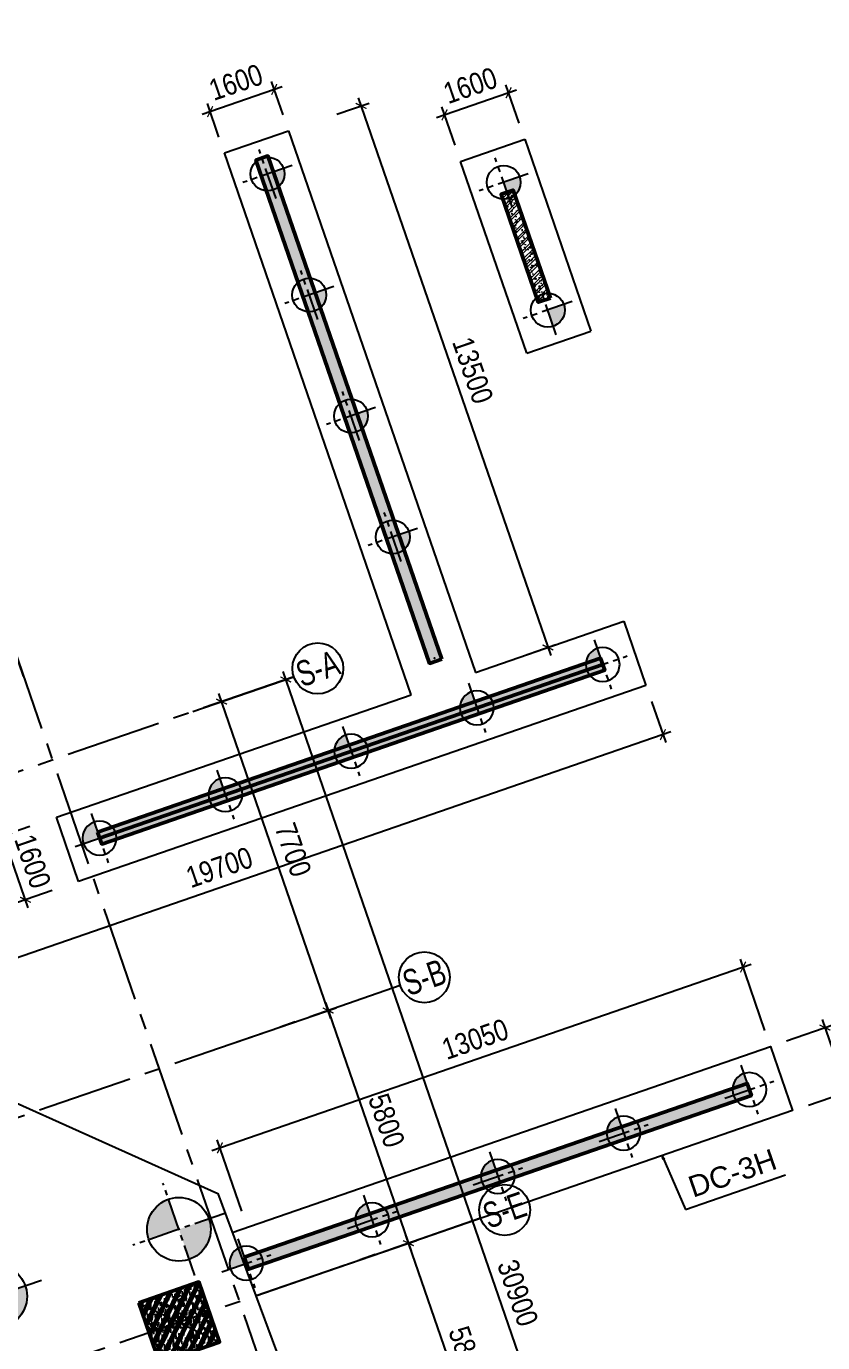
# Model space of a CAD drawing. Header units: millimetres. Extents: x -80883 to 1373228, y -532110 to 182357.
# Drawn here: x 727280 to 746061, y -295574 to -264555 of the extents above; entities that cross this region are included whole.
import ezdxf
from ezdxf.enums import TextEntityAlignment as Align
from ezdxf.xclip import XClip

# ---------------------------------------------------------------- set-up
doc = ezdxf.new("R2010")
doc.units = ezdxf.units.MM
doc.header["$LTSCALE"] = 100
doc.header["$XCLIPFRAME"] = 0
doc.header["$PDMODE"] = 32
doc.header["$PDSIZE"] = 2.5
for name, pattern in [('CENTER2', [1.125, 0.75, -0.125, 0.125, -0.125]), ('DASHED', [4.5, 3, -1.5]), ('HIDDEN', [0.375, 0.25, -0.125])]:
    doc.linetypes.add(name, pattern=pattern)
for name, color, linetype in [('ccu11-Dim', 8, 'Continuous'), ('ccu11-Khuat', 9, 'DASHED'), ('ccu11-Manh', 8, 'Continuous'), ('ccu12-Hatch', 250, 'Continuous'), ('ccu12-Pile', 4, 'Continuous'), ('ccu12-Thay', 7, 'Continuous'), ('ccu12-Truc', 13, 'CENTER2'), ('KC2-DIM', 251, 'Continuous'), ('KCS_CENTER_POINT', 7, 'Continuous'), ('KCS_PILE', 8, 'HIDDEN'), ('KT-Dim', 8, 'Continuous'), ('Xref_ST_MBDV Cot vach 30.7.2022$0$Xref_ST_MBDV Cot vach 30.7.2022|Xref_ST_MBDV Cot vach 30.7.2022|Xref_ST_MBDV Cot vach 30.7.2022|Xref_ST_MBDV Cot vach 30.7.2022|A-WALL-PATT', 251, 'Continuous'), ('Xref_ST_MBDV Cot vach 30.7.2022|Xref_ST_MBDV Cot vach 30.7.2022|Xref_ST_MBDV Cot vach 30.7.2022|Xref_ST_MBDV Cot vach 30.7.2022|A-GRID-SYM', 50, 'Continuous')]:
    doc.layers.add(name, color=color, linetype=linetype)
for name, color, linetype, lineweight in [('ccu12-Tencaukien', 9, 'Continuous', 15), ('KT-Net cot', 2, 'Continuous', 50), ('KT-Net cot vach', 6, 'Continuous', 50), ('KT-Vat lieu', 250, 'Continuous', 9)]:
    doc.layers.add(name, color=color, linetype=linetype, lineweight=lineweight)
doc.styles.add('Arial', font='arial.ttf', dxfattribs={"width": 0.7})
doc.styles.add('Arial Narrow', font='ARIALN.TTF')
doc.styles.add('HBA-Text', font='GOTHIC.TTF')
doc.dimstyles.new('ccu11-100x2', dxfattribs={"dimscale": 100, "dimtxt": 2.5, "dimasz": 1, "dimexe": 1, "dimexo": 2, "dimgap": 1, "dimtad": 1, "dimdec": 0, "dimlfac": 0.5, "dimrnd": 5, "dimdsep": 46, "dimtxsty": 'Arial', "dimblk": 'ARCHTICK', "dimcen": -1, "dimdle": 1, "dimclrd": 256, "dimclre": 256, "dimclrt": 31, "dimadec": 0, "dimazin": 2, "dimtfac": 0.1, "dimtdec": 0, "dimtmove": 0, "dimatfit": 1, "dimldrblk": 'ARCHTICK', "dimfxl": 1, "dimtvp": 0.833333, "dimtolj": 1, "dimtzin": 12, "dimarcsym": 0})
doc.dimstyles.new('ccu12-200', dxfattribs={"dimscale": 200, "dimtxt": 2.5, "dimasz": 1, "dimexe": 1, "dimexo": 2, "dimgap": 1, "dimtad": 1, "dimdec": 0, "dimrnd": 5, "dimdsep": 46, "dimtxsty": 'Arial Narrow', "dimblk": 'ARCHTICK', "dimcen": -1, "dimdle": 1, "dimclrd": 256, "dimclre": 256, "dimclrt": 3, "dimadec": 0, "dimazin": 2, "dimtfac": 0.1, "dimtdec": 0, "dimtmove": 0, "dimatfit": 1, "dimldrblk": 'ARCHTICK', "dimfxl": 1, "dimtvp": 0.833333, "dimtolj": 1, "dimtzin": 12, "dimarcsym": 0})
pattern_1 = [(50, (108165.77, -54076.06), (286.9041, -25.10085), [30, -330]), (355, (108165.77, -54076.06), (-55.5005, 300.8769), [24, -264]), (100.4514, (108189.68, -54078.15), (231.4038, 275.7758), [25.4961, -280.4568]), (46.1842, (108165.77, -53996.06), (426.8964, -66.2076), [45, -495]), (96.6356, (108201.34, -54001.57), (373.865, 389.6471), [38.244, -420.6852]), (351.1842, (108165.77, -53996.06), (373.8648, 389.6474), [36, -396]), (21, (108205.77, -54016.06), (238.7628, -161.04756), [30, -330]), (326, (108205.77, -54016.06), (97.3261, 290.06), [24, -264]), (71.4514, (108225.66, -54029.48), (336.08905, 129.0122), [25.4961, -280.4568]), (37.5, (108165.77, -54076.06), (4.86394, 133.15754), [0, -260.8, 0, -268, 0, -265]), (7.5, (108165.77, -54076.06), (105.22781, 157.76468), [0, -152.8, 0, -254.8, 0, -101]), (327.5, (108076.57, -54076.06), (213.52897, -9.02195), [0, -100, 0, -312, 0, -414]), (317.5, (108036.57, -54076.06), (233.27447, 40.042), [0, -130, 0, -207.2, 0, -294]), (45, (108165.77, -54076.06), (-106.06602, 106.06602), []), (45, (108236.48, -54076.06), (-106.06602, 106.06602), [])]

# ---------------------------------------------------------------- blocks, each defined once
blk = doc.blocks.new('Xref_ST_MBDV Cot vach 30.7.2022$0$Tuong Vay01-flat-1')
at = {"layer": 'Xref_ST_MBDV Cot vach 30.7.2022$0$Xref_ST_MBDV Cot vach 30.7.2022|Xref_ST_MBDV Cot vach 30.7.2022|Xref_ST_MBDV Cot vach 30.7.2022|Xref_ST_MBDV Cot vach 30.7.2022|A-WALL-PATT'}
h = blk.add_hatch(dxfattribs=at)
h.set_pattern_fill('ACET-2D-VATLIEU04', color=256, scale=50, pattern_type=2)
h.set_pattern_definition([(50, (-11139561.84, -1407213.45), (-225.902474, 189.5546825), [37.5, -412.5]), (355, (-11139561.84, -1407213.45), (32.127212, 367.215716), [30, -330]), (100.4514, (-11139531.95, -1407216.06), (-341.231527, -62.944187), [31.870095, -350.571056]), (46.1842, (-11139561.84, -1407113.45), (-319.180497, 306.252097), [56.25, -618.75]), (96.6356, (-11139517.37, -1407120.34), (-516.995922, -60.144022), [47.805144, -525.8565]), (351.1842, (-11139561.84, -1407113.45), (84.740774, 546.39543), [45, -495]), (21, (-11139511.84, -1407138.45), (-105.680822, 275.3079534), [37.5, -412.5]), (326, (-11139511.84, -1407138.45), (206.128805, 305.59852), [30, -330]), (71.4514, (-11139486.97, -1407155.22), (-328.963765, 110.380101), [31.870095, -350.571056]), (37.5, (-11139561.84, -1407213.45), (-78.1345294, 101.8269012), [0, -326, 0, -335, 0, -331.25]), (7.5, (-11139561.84, -1407213.45), (-23.2793464, 176.824191), [0, -191, 0, -318.5, 0, -126.25]), (327.5, (-11139673.34, -1407213.45), (71.9444175, 112.9301145), [0, -125, 0, -390, 0, -517.5000003]), (317.5, (-11139723.34, -1407213.45), (158.0205496, 172.449169), [0, -162.5, 0, -259, 0, -367.5]), (45, (-11139561.84, -1407213.45), (-150.260191, 150.260191), []), (45, (-11139561.84, -1407152.2), (-150.260191, 150.260191), [])])
h.paths.add_polyline_path([(-82665, -118500), (-81837, -121132), (-80903, -123728), (-79863, -126284), (-78720, -128795), (-77475, -131258), (-76131, -133667), (-74689, -136020), (-73153, -138312), (-71525, -140539), (-69807, -142699), (-68002, -144786), (-66114, -146798), (-64145, -148731), (-62100, -150582), (-59980, -152349), (-57790, -154027), (-55533, -155614), (-53213, -157109), (-50835, -158507), (-48401, -159807), (-45916, -161007), (-43385, -162104), (-40811, -163097), (-38198, -163985), (-35551, -164765), (-32875, -165436), (-30174, -165998), (-27451, -166448), (-24702, -166789), (-4397, -168938), (36420, -167648), (41836, -160719), (12445, -24368), (8473, -9249), (-4719, -5521), (-10557, -9947), (-34021, -27848), (-39777, -32009), (-41249, -35294), (-45787, -38574), (-49368, -38942), (-57644, -44924), (-59845, -46601), (-61969, -48362), (-64020, -50208), (-65993, -52137), (-67887, -54144), (-69696, -56226), (-71420, -58381), (-73054, -60604), (-74596, -62892), (-76043, -65242), (-77394, -67648), (-78645, -70107), (-79794, -72615), (-80841, -75168), (-81782, -77762), (-82617, -80392), (-83343, -83054), (-83961, -85743), (-84468, -88455), (-84865, -91186), (-85149, -93930), (-85321, -96684), (-85381, -99530), (-85329, -102201), (-85163, -104955), (-84886, -107701), (-84496, -110432), (-83996, -113146), (-83385, -115836)], flags=16)
h.paths.add_polyline_path([(-83625, -118781), (-82785, -121452), (-81837, -124086), (-80781, -126680), (-79621, -129228), (-78358, -131727), (-76994, -134172), (-75531, -136560), (-73973, -138886), (-72320, -141146), (-70577, -143337), (-68746, -145455), (-66829, -147497), (-64832, -149459), (-62755, -151337), (-60604, -153130), (-58382, -154833), (-56092, -156444), (-53738, -157960), (-51324, -159379), (-48854, -160699), (-46333, -161916), (-43764, -163030), (-41151, -164038), (-38500, -164938), (-35814, -165730), (-33098, -166411), (-30357, -166981), (-27595, -167438), (-24816, -167783), (-4434, -169940), (36920, -168633), (42913, -160966), (13418, -24135), (9295, -8442), (-4926, -4424), (-11163, -9151), (-34617, -27045), (-40580, -31355), (-42052, -34640), (-46156, -37607), (-49737, -37975), (-58240, -44121), (-60467, -45819), (-62623, -47605), (-64704, -49479), (-66707, -51435), (-68628, -53472), (-70465, -55586), (-72214, -57772), (-73872, -60029), (-75437, -62350), (-76905, -64734), (-78276, -67176), (-79545, -69672), (-80712, -72217), (-81774, -74808), (-82729, -77440), (-83576, -80109), (-84314, -82810), (-84940, -85539), (-85455, -88291), (-85857, -91062), (-86146, -93847), (-86321, -96642), (-86382, -99529), (-86328, -102241), (-86160, -105036), (-85879, -107821), (-85484, -110593), (-84976, -113347), (-84356, -116078)])
blk = doc.blocks.new('_ARCHTICK')
at = {"color": 0, "linetype": 'ByBlock', "const_width": 0.15}
blk.add_lwpolyline([(-0.5, -0.5), (0.5, 0.5)], dxfattribs=at)
blk = doc.blocks.new('*D1087')
at = {"layer": 'Defpoints', "color": 0, "transparency": 16777216}
for p in [(369540, -50987), (374002, -55583), (371432, -56470, 0)]:
    blk.add_point(p, dxfattribs=at)
at = {"layer": 'KT-Dim', "lineweight": -2, "transparency": 16777216}
for p, q in [((372044, -49911), (374067, -55772)), ((369918, -50857), (372298, -50035)), ((371810, -56339), (374191, -55518))]:
    blk.add_line(p, q, dxfattribs=at)
at = {"layer": 'KT-Dim', "lineweight": -2, "transparency": 16777216, "xscale": 200, "yscale": 200, "zscale": 200}
for p, rotation in [((372109, -50100), 109.0471074728855), ((374002, -55583), 289.0471074728856)]:
    blk.add_blockref('_ARCHTICK', p, dxfattribs=dict(at, rotation=rotation))
at = {"layer": 'KT-Dim', "color": 3, "transparency": 16777216, "insert": (373486, -52693), "char_height": 500, "attachment_point": 5, "rotation": 289.0471, "style": 'Arial Narrow'}
blk.add_mtext('\\A1;5800', dxfattribs=at)
blk = doc.blocks.new('*D1088')
at = {"layer": 'Defpoints', "color": 0, "transparency": 16777216}
for p in [(367648, -45505, 0), (372110, -50100), (369540, -50987)]:
    blk.add_point(p, dxfattribs=at)
at = {"layer": 'KT-Dim', "lineweight": -2, "transparency": 16777216}
for p, q in [((368026, -45374), (370406, -44552)), ((370151, -44429), (372175, -50289)), ((369918, -50857), (372299, -50035))]:
    blk.add_line(p, q, dxfattribs=at)
at = {"layer": 'KT-Dim', "lineweight": -2, "transparency": 16777216, "xscale": 200, "yscale": 200, "zscale": 200}
for p, rotation in [((370217, -44618), 109.0471074728855), ((372110, -50100), 289.0471074728856)]:
    blk.add_blockref('_ARCHTICK', p, dxfattribs=dict(at, rotation=rotation))
at = {"layer": 'KT-Dim', "color": 3, "transparency": 16777216, "insert": (371593, -47210), "char_height": 500, "attachment_point": 5, "rotation": 289.0471, "style": 'Arial Narrow'}
blk.add_mtext('\\A1;5800', dxfattribs=at)
blk = doc.blocks.new('GRID-SYM-flat-103')
at = {"layer": 'Xref_ST_MBDV Cot vach 30.7.2022|Xref_ST_MBDV Cot vach 30.7.2022|Xref_ST_MBDV Cot vach 30.7.2022|Xref_ST_MBDV Cot vach 30.7.2022|A-GRID-SYM'}
blk.add_circle((0, 0, 0), 900, dxfattribs=at)
at = {"layer": 'Xref_ST_MBDV Cot vach 30.7.2022|Xref_ST_MBDV Cot vach 30.7.2022|Xref_ST_MBDV Cot vach 30.7.2022|Xref_ST_MBDV Cot vach 30.7.2022|A-GRID-SYM', "style": 'HBA-Text'}
blk.add_attdef('GRID', text='', height=900, rotation=19.0471, dxfattribs=at).set_placement((0, 0, 0), align=Align.MIDDLE_CENTER)
blk = doc.blocks.new('*D1073')
at = {"layer": 'Defpoints', "color": 0, "transparency": 16777216}
for p in [(363163, -37115), (306934, -51743), (308410, -56019, 0)]:
    blk.add_point(p, dxfattribs=at)
at = {"layer": 'KT-Dim', "lineweight": -2, "transparency": 16777216}
for p, q in [((361876, -32774), (306745, -51809)), ((363033, -36737), (361622, -32650)), ((308280, -55641), (306869, -51554))]:
    blk.add_line(p, q, dxfattribs=at)
at = {"layer": 'KT-Dim', "lineweight": -2, "transparency": 16777216, "xscale": 200, "yscale": 200, "zscale": 200}
for p, rotation in [((361687, -32839), 19.0477163778953), ((306934, -51743), 199.0477163778953)]:
    blk.add_blockref('_ARCHTICK', p, dxfattribs=dict(at, rotation=rotation))
at = {"layer": 'KT-Dim', "color": 3, "transparency": 16777216, "insert": (334162, -41861), "char_height": 500, "attachment_point": 5, "rotation": 19.0477, "style": 'Arial Narrow'}
blk.add_mtext('\\A1;57925', dxfattribs=at)
blk = doc.blocks.new('*D1074')
at = {"layer": 'Defpoints', "color": 0, "transparency": 16777216}
for p in [(366647, -37704, 0), (379300, -66026), (376730, -66913, 0)]:
    blk.add_point(p, dxfattribs=at)
at = {"layer": 'KT-Dim', "lineweight": -2, "transparency": 16777216}
for p, q in [((367025, -37574), (369405, -36752)), ((369150, -36628), (379365, -66215)), ((377108, -66782), (379489, -65960))]:
    blk.add_line(p, q, dxfattribs=at)
at = {"layer": 'KT-Dim', "lineweight": -2, "transparency": 16777216, "xscale": 200, "yscale": 200, "zscale": 200}
for p, rotation in [((369216, -36817), 109.0471074728855), ((379300, -66026), 289.0471074728856)]:
    blk.add_blockref('_ARCHTICK', p, dxfattribs=dict(at, rotation=rotation))
at = {"layer": 'KT-Dim', "color": 3, "transparency": 16777216, "insert": (374688, -51273), "char_height": 500, "attachment_point": 5, "rotation": 289.0471, "style": 'Arial Narrow'}
blk.add_mtext('\\A1;30900', dxfattribs=at)
blk = doc.blocks.new('*D1075')
at = {"layer": 'Defpoints', "color": 0, "transparency": 16777216}
for p in [(367704, -37339), (366647, -37704), (367648, -45505)]:
    blk.add_point(p, dxfattribs=at)
at = {"layer": 'KT-Dim', "lineweight": -2, "transparency": 16777216}
for p, q in [((370282, -44807), (367639, -37150)), ((367025, -37574), (367893, -37274)), ((368026, -45374), (370406, -44552))]:
    blk.add_line(p, q, dxfattribs=at)
at = {"layer": 'KT-Dim', "lineweight": -2, "transparency": 16777216, "xscale": 200, "yscale": 200, "zscale": 200}
for p, rotation in [((367704, -37339), 109.0471074728855), ((370217, -44618), 289.0471074728856)]:
    blk.add_blockref('_ARCHTICK', p, dxfattribs=dict(at, rotation=rotation))
at = {"layer": 'KT-Dim', "color": 3, "transparency": 16777216, "insert": (369391, -40830), "char_height": 500, "attachment_point": 5, "rotation": 289.0471, "style": 'Arial Narrow'}
blk.add_mtext('\\A1;7700', dxfattribs=at)
blk = doc.blocks.new('*U151')
h = blk.add_hatch()
h.set_pattern_fill('VATLIEU04', color=250, scale=40, style=0, pattern_type=2)
h.set_pattern_definition([(50, (550, -550), (286.904, -25.1), [30, -330]), (355, (550, -550), (-55.5, 300.877), [24, -264]), (100.451, (573.9, -552.1), (231.404, 275.776), [25.496, -280.457]), (46.184, (550, -470), (426.9, -66.21), [45, -495]), (96.636, (585.57, -475.5), (373.87, 389.65), [38.24, -420.69]), (351.184, (550, -470), (373.86, 389.65), [36, -396]), (21, (590, -490), (238.763, -161.048), [30, -330]), (326, (590, -490), (97.326, 290.06), [24, -264]), (71.451, (609.9, -503.42), (336.09, 129.01), [25.496, -280.457]), (37.5, (550, -550), (4.864, 133.1575), [0, -260.8, 0, -268, 0, -265]), (7.5, (550, -550), (105.228, 157.765), [0, -152.8, 0, -254.8, 0, -101]), (327.5, (460.8, -550), (213.529, -9.022), [0, -100, 0, -312, 0, -414]), (317.5, (420.8, -550), (233.274, 40.042), [0, -130, 0, -207.2, 0, -294]), (45, (550, -550), (-120.208, 120.208), []), (45, (550, -501), (-120.208, 120.208), [])])
h.paths.add_polyline_path([(-475, 475), (1025, 475), (1025, -1025), (-475, -1025)])
at = {"color": 6, "ltscale": 0.25}
blk.add_lwpolyline([(-475, 475), (1025, 475), (1025, -1025), (-475, -1025)], close=True, dxfattribs=at)
at = {"layer": 'Defpoints', "linetype": 'ByBlock', "ltscale": 30}
for p, q in [((1025, 475), (-475, -1025)), ((-475, 475), (1025, -1025))]:
    blk.add_line(p, q, dxfattribs=at)
blk = doc.blocks.new('MBDV-B1-T1-PN')
at = {"layer": 'KT-Net cot vach', "rotation": 19.04713795399666}
blk.add_blockref('*U151', (57392, 5823), dxfattribs=at)
blk = doc.blocks.new('D1500.')
at = {"layer": 'ccu12-Hatch', "ltscale": 0.5}
h = blk.add_hatch(color=256, dxfattribs=at)
h.dxf.hatch_style = 1
h.paths.add_polyline_path([(750, 0, 0.414214), (0, 750), (0, 0)])
h.paths.add_polyline_path([(0, 0), (-750, 0, 0.414214), (0, -750)])
at = {"layer": 'ccu12-Pile', "color": 13, "linetype": 'CENTER2', "ltscale": 10}
for p, q in [((0, 1150), (0, -1150)), ((1150, 0), (-1150, 0))]:
    blk.add_line(p, q, dxfattribs=at)
at = {"layer": 'ccu12-Pile', "ltscale": 0.5}
blk.add_circle((0, 0), 750, dxfattribs=at)
blk = doc.blocks.new('D1500')
at = {"layer": 'ccu12-Pile', "rotation": 270}
blk.add_blockref('D1500.', (-4, 0), dxfattribs=at)
blk = doc.blocks.new('MBDV-COC-PN')
at = {"layer": 'KCS_PILE', "rotation": 19.04713795401927}
for p in [(57738, 7848), (53407, 6270)]:
    blk.add_blockref('D1500', p, dxfattribs=at)
blk = doc.blocks.new('D800.')
at = {"layer": 'ccu12-Pile', "ltscale": 0.5}
h = blk.add_hatch(color=250, dxfattribs=at)
h.dxf.hatch_style = 1
h.paths.add_polyline_path([(0, 0), (400, 0, 0.414214), (0, 400)])
at = {"layer": 'ccu12-Pile', "color": 13, "linetype": 'CENTER2', "ltscale": 10}
for p, q in [((0, 613), (0, -613)), ((613, 0), (-613, 0))]:
    blk.add_line(p, q, dxfattribs=at)
at = {"layer": 'ccu12-Pile', "ltscale": 0.5}
blk.add_circle((0, 0), 400, dxfattribs=at)
blk = doc.blocks.new('*D766')
at = {"layer": 'ccu11-Dim', "lineweight": -2, "ltscale": 0.5, "transparency": 16777216}
for p, q in [((744699, -288216), (744119, -286534)), ((731657, -291048), (744373, -286658)), ((732361, -292475), (731781, -290794))]:
    blk.add_line(p, q, dxfattribs=at)
at = {"layer": 'Defpoints', "color": 0, "ltscale": 0.5, "transparency": 16777216}
for p in [(744184, -286723), (744830, -288594), (732492, -292853)]:
    blk.add_point(p, dxfattribs=at)
at = {"layer": 'ccu11-Dim', "lineweight": -2, "ltscale": 0.5, "transparency": 16777216, "xscale": 200, "yscale": 200, "zscale": 200}
for p, rotation in [((744184, -286723), 19.04713795323114), ((731846, -290983), 199.0471379532312)]:
    blk.add_blockref('_ARCHTICK', p, dxfattribs=dict(at, rotation=rotation))
at = {"layer": 'ccu11-Dim', "color": 3, "ltscale": 0.5, "transparency": 16777216, "insert": (737866, -288423), "char_height": 500, "attachment_point": 5, "rotation": 19.0471, "style": 'Arial Narrow'}
blk.add_mtext('\\A1;13050', dxfattribs=at)
blk = doc.blocks.new('*D767')
at = {"layer": 'ccu11-Dim', "lineweight": -2, "ltscale": 0.5, "transparency": 16777216}
for p, q in [((745208, -288463), (746303, -288085)), ((746049, -287961), (746702, -289852)), ((745730, -289975), (746826, -289597))]:
    blk.add_line(p, q, dxfattribs=at)
at = {"layer": 'Defpoints', "color": 0, "ltscale": 0.5, "transparency": 16777216}
for p in [(744830, -288594), (746637, -289662), (745352, -290106)]:
    blk.add_point(p, dxfattribs=at)
at = {"layer": 'ccu11-Dim', "lineweight": -2, "ltscale": 0.5, "transparency": 16777216, "xscale": 200, "yscale": 200, "zscale": 200}
for p, rotation in [((746114, -288150), 109.0471379532308), ((746637, -289662), 289.0471379532307)]:
    blk.add_blockref('_ARCHTICK', p, dxfattribs=dict(at, rotation=rotation))
at = {"layer": 'ccu11-Dim', "color": 3, "ltscale": 0.5, "transparency": 16777216, "insert": (746806, -288758), "char_height": 500, "attachment_point": 5, "rotation": 289.0471, "style": 'Arial Narrow'}
blk.add_mtext('\\A1;1600', dxfattribs=at)
blk = doc.blocks.new('*D768')
at = {"layer": 'ccu11-Dim', "lineweight": -2, "ltscale": 0.5, "transparency": 16777216}
for p, q in [((727365, -283409), (726549, -283691)), ((727326, -285327), (726673, -283437)), ((727887, -284922), (727072, -285203))]:
    blk.add_line(p, q, dxfattribs=at)
at = {"layer": 'Defpoints', "color": 0, "ltscale": 0.5, "transparency": 16777216}
for p in [(727743, -283279), (726739, -283626), (728265, -284791)]:
    blk.add_point(p, dxfattribs=at)
at = {"layer": 'ccu11-Dim', "lineweight": -2, "ltscale": 0.5, "transparency": 16777216, "xscale": 200, "yscale": 200, "zscale": 200}
for p, rotation in [((726739, -283626), 109.0471379532314), ((727261, -285138), 289.0471379532314)]:
    blk.add_blockref('_ARCHTICK', p, dxfattribs=dict(at, rotation=rotation))
at = {"layer": 'ccu11-Dim', "color": 3, "ltscale": 0.5, "transparency": 16777216, "insert": (727430, -284233), "char_height": 500, "attachment_point": 5, "rotation": 289.0471, "style": 'Arial Narrow'}
blk.add_mtext('\\A1;1600', dxfattribs=at)
blk = doc.blocks.new('*D769')
at = {"layer": 'ccu11-Dim', "lineweight": -2, "ltscale": 0.5, "transparency": 16777216}
for p, q in [((742023, -280464), (742358, -281435)), ((742482, -281180), (723482, -287740)), ((723402, -286893), (723737, -287864))]:
    blk.add_line(p, q, dxfattribs=at)
at = {"layer": 'Defpoints', "color": 0, "ltscale": 0.5, "transparency": 16777216}
for p in [(741893, -280086), (723271, -286515), (723671, -287675)]:
    blk.add_point(p, dxfattribs=at)
at = {"layer": 'ccu11-Dim', "lineweight": -2, "ltscale": 0.5, "transparency": 16777216, "xscale": 200, "yscale": 200, "zscale": 200}
for p, rotation in [((742293, -281245), 19.0471379532342), ((723671, -287675), 199.0471379532341)]:
    blk.add_blockref('_ARCHTICK', p, dxfattribs=dict(at, rotation=rotation))
at = {"layer": 'ccu11-Dim', "color": 3, "ltscale": 0.5, "transparency": 16777216, "insert": (731832, -284375), "char_height": 500, "attachment_point": 5, "rotation": 19.0471, "style": 'Arial Narrow'}
blk.add_mtext('\\A1;19700', dxfattribs=at)
blk = doc.blocks.new('*D770')
at = {"layer": 'ccu11-Dim', "lineweight": -2, "ltscale": 0.5, "transparency": 16777216}
for p, q in [((734602, -266629), (735365, -266365)), ((735110, -266242), (739647, -279381)), ((739007, -279390), (739770, -279126))]:
    blk.add_line(p, q, dxfattribs=at)
at = {"layer": 'Defpoints', "color": 0, "ltscale": 0.5, "transparency": 16777216}
for p in [(734223, -266759), (739581, -279192), (738629, -279520)]:
    blk.add_point(p, dxfattribs=at)
at = {"layer": 'ccu11-Dim', "lineweight": -2, "ltscale": 0.5, "transparency": 16777216, "xscale": 200, "yscale": 200, "zscale": 200}
for p, rotation in [((735176, -266431), 109.0471379532338), ((739581, -279192), 289.0471379532338)]:
    blk.add_blockref('_ARCHTICK', p, dxfattribs=dict(at, rotation=rotation))
at = {"layer": 'ccu11-Dim', "color": 3, "ltscale": 0.5, "transparency": 16777216, "insert": (737809, -272663), "char_height": 500, "attachment_point": 5, "rotation": 289.0471, "style": 'Arial Narrow'}
blk.add_mtext('\\A1;13500', dxfattribs=at)
blk = doc.blocks.new('*D771')
at = {"layer": 'ccu11-Dim', "lineweight": -2, "ltscale": 0.5, "transparency": 16777216}
for p, q in [((733316, -265978), (731426, -266631)), ((733335, -266643), (733062, -265854)), ((731822, -267165), (731550, -266376))]:
    blk.add_line(p, q, dxfattribs=at)
at = {"layer": 'Defpoints', "color": 0, "ltscale": 0.5, "transparency": 16777216}
for p in [(731615, -266565), (733465, -267021), (731953, -267543)]:
    blk.add_point(p, dxfattribs=at)
at = {"layer": 'ccu11-Dim', "lineweight": -2, "ltscale": 0.5, "transparency": 16777216, "xscale": 200, "yscale": 200, "zscale": 200}
for p, rotation in [((733127, -266043), 19.04713794236409), ((731615, -266565), 199.0471379423641)]:
    blk.add_blockref('_ARCHTICK', p, dxfattribs=dict(at, rotation=rotation))
at = {"layer": 'ccu11-Dim', "color": 3, "ltscale": 0.5, "transparency": 16777216, "insert": (732223, -265874), "char_height": 500, "attachment_point": 5, "rotation": 19.0471, "style": 'Arial Narrow'}
blk.add_mtext('\\A1;1600', dxfattribs=at)
blk = doc.blocks.new('Vach-NN-PN')
at = {"layer": 'KT-Vat lieu'}
h = blk.add_hatch(dxfattribs=at)
h.set_pattern_fill('BTCT', color=256, scale=40)
h.set_pattern_definition([(50, (169323.47, -32961.48), (286.90407, -25.10085), [30, -330]), (355, (169323.47, -32961.48), (-55.5005, 300.87685), [24, -264]), (100.4514, (169347.38, -32963.57), (231.40375, 275.7758), [25.4961, -280.45684]), (46.1842, (169323.47, -32881.48), (426.8964, -66.2076), [45, -495]), (96.6356, (169359.04, -32887), (373.8651, 389.6471), [38.2441, -420.6852]), (351.1842, (169323.47, -32881.48), (373.8648, 389.6474), [36, -396]), (21, (169363.47, -32901.48), (238.7628, -161.04756), [30, -330]), (326, (169363.47, -32901.48), (97.3261, 290.06), [24, -264]), (71.4514, (169383.37, -32914.9), (336.08905, 129.0122), [25.4961, -280.45684]), (37.5, (169323.47, -32961.48), (4.86394, 133.15754), [0, -260.8, 0, -268, 0, -265]), (7.5, (169323.47, -32961.48), (105.22781, 157.76468), [0, -152.8, 0, -254.8, 0, -101]), (327.5, (169234.27, -32961.48), (213.52897, -9.02195), [0, -100, 0, -312, 0, -414]), (317.5, (169194.27, -32961.48), (233.27447, 40.042), [0, -130, 0, -207.2, 0, -294]), (45, (169323.47, -32961.48), (-106.06602, 106.06602), []), (45, (169394.18, -32961.48), (-106.06602, 106.06602), [])])
h.paths.add_polyline_path([(65253, 9252), (65537, 9350), (61441, 21212), (61158, 21115)])
h = blk.add_hatch(dxfattribs=at)
h.set_pattern_fill('BTCT', color=256, scale=40)
h.set_pattern_definition([(50, (175103.59, -33769.4), (286.90407, -25.10085), [30, -330]), (355, (175103.6, -33769.4), (-55.5005, 300.87685), [24, -264]), (100.4514, (175127.5, -33771.48), (231.40375, 275.7758), [25.4961, -280.45684]), (46.1842, (175103.6, -33689.4), (426.8964, -66.2076), [45, -495]), (96.6356, (175139.16, -33694.9), (373.8651, 389.6471), [38.2441, -420.6852]), (351.1842, (175103.6, -33689.4), (373.8648, 389.6474), [36, -396]), (21, (175143.59, -33709.4), (238.7628, -161.04756), [30, -330]), (326, (175143.6, -33709.4), (97.3261, 290.06), [24, -264]), (71.4514, (175163.48, -33722.8), (336.08905, 129.0122), [25.4961, -280.45684]), (37.5, (175103.59, -33769.39), (4.86394, 133.15754), [0, -260.8, 0, -268, 0, -265]), (7.5, (175103.59, -33769.39), (105.22781, 157.76468), [0, -152.8, 0, -254.8, 0, -101]), (327.5, (175014.39, -33769.39), (213.52897, -9.02195), [0, -100, 0, -312, 0, -414]), (317.5, (174974.39, -33769.39), (233.27447, 40.042), [0, -130, 0, -207.2, 0, -294]), (45, (175103.59, -33769.39), (-106.06602, 106.06602), []), (45, (175174.3, -33769.39), (-106.06602, 106.06602), [])])
h.paths.add_polyline_path([(67816, 17762), (68100, 17860), (67221, 20405), (66938, 20307)])
h = blk.add_hatch(dxfattribs=at)
h.set_pattern_fill('BTCT', color=256, scale=40)
h.set_pattern_definition(pattern_1)
h.paths.add_polyline_path([(57421, 5278), (57519, 4995), (69382, 9090), (69284, 9374)])
h = blk.add_hatch(dxfattribs=at)
h.set_pattern_fill('BTCT', color=256, scale=40)
h.set_pattern_definition(pattern_1)
h.paths.add_polyline_path([(60881, -4741), (60978, -5025), (72841, -929), (72743, -646)])
at = {"layer": 'KT-Net cot'}
for points in [[(65537, 9350), (65253, 9252), (61158, 21115), (61441, 21212)], [(68100, 17860), (67816, 17762), (66938, 20307), (67221, 20405)], [(57421, 5278), (57519, 4995), (69382, 9090), (69284, 9374)], [(60881, -4741), (60978, -5025), (72841, -929), (72743, -646)]]:
    blk.add_lwpolyline(points, close=True, dxfattribs=at)
blk = doc.blocks.new('*D1321')
at = {"layer": 'ccu11-Dim', "lineweight": -2, "ltscale": 0.5, "transparency": 16777216}
for p, q in [((736954, -266707), (738844, -266055)), ((738902, -266837), (738590, -265931)), ((737390, -267359), (737077, -266453))]:
    blk.add_line(p, q, dxfattribs=at)
at = {"layer": 'Defpoints', "color": 0, "ltscale": 0.5, "transparency": 16777216}
for p in [(738655, -266120), (739033, -267215), (737521, -267737)]:
    blk.add_point(p, dxfattribs=at)
at = {"layer": 'ccu11-Dim', "lineweight": -2, "ltscale": 0.5, "transparency": 16777216, "xscale": 200, "yscale": 200, "zscale": 200}
for p, rotation in [((738655, -266120), 19.04713794236211), ((737143, -266642), 199.0471379423621)]:
    blk.add_blockref('_ARCHTICK', p, dxfattribs=dict(at, rotation=rotation))
at = {"layer": 'ccu11-Dim', "color": 3, "ltscale": 0.5, "transparency": 16777216, "insert": (737750, -265951), "char_height": 500, "attachment_point": 5, "rotation": 19.0471, "style": 'Arial Narrow'}
blk.add_mtext('\\A1;1600', dxfattribs=at)
blk = doc.blocks.new('Grid-ST-flat-3')
at = {"layer": 'ccu12-Truc', "ltscale": 30}
for p, q in [((361622.2, -32650.9), (374729.9, -70616.8)), ((369404.7, -36752.1), (304555.5, -59141.2)), ((371917.5, -44030.6), (347796.7, -52358.2)), ((373810.3, -49513), (349695.2, -57838.7))]:
    blk.add_line(p, q, dxfattribs=at)
at = {"layer": 'KT-Dim'}
ref = blk.add_blockref('GRID-SYM-flat-103', (369971.8, -36556.3, 0), dxfattribs=dict(at, xscale=0.6666666666666666, yscale=0.6666666666666666, zscale=0.6666666666666666))
ref.add_attrib('GRID', 'S-A', dxfattribs={"layer": 'Xref_ST_MBDV Cot vach 30.7.2022|Xref_ST_MBDV Cot vach 30.7.2022|Xref_ST_MBDV Cot vach 30.7.2022|Xref_ST_MBDV Cot vach 30.7.2022|A-GRID-SYM', "height": 600, "rotation": 19.04714, "style": 'HBA-Text', "width": 0.75}).set_placement((369971.8, -36556.3, 0), align=Align.MIDDLE_CENTER)
ref = blk.add_blockref('GRID-SYM-flat-103', (372484.7, -43834.8, 0), dxfattribs=dict(at, xscale=0.6666666666666666, yscale=0.6666666666666666, zscale=0.6666666666666666))
ref.add_attrib('GRID', 'S-B', dxfattribs={"layer": 'Xref_ST_MBDV Cot vach 30.7.2022|Xref_ST_MBDV Cot vach 30.7.2022|Xref_ST_MBDV Cot vach 30.7.2022|Xref_ST_MBDV Cot vach 30.7.2022|A-GRID-SYM', "height": 600, "rotation": 19, "style": 'HBA-Text', "width": 0.75}).set_placement((372484.7, -43834.8, 0), align=Align.MIDDLE_CENTER)
ref = blk.add_blockref('GRID-SYM-flat-103', (374377.5, -49317.2, 0), dxfattribs=dict(at, xscale=0.6666666666666666, yscale=0.6666666666666666, zscale=0.6666666666666666))
ref.add_attrib('GRID', 'S-E', dxfattribs={"layer": 'Xref_ST_MBDV Cot vach 30.7.2022|Xref_ST_MBDV Cot vach 30.7.2022|Xref_ST_MBDV Cot vach 30.7.2022|Xref_ST_MBDV Cot vach 30.7.2022|A-GRID-SYM', "height": 600, "rotation": 19, "style": 'HBA-Text', "width": 0.75}).set_placement((374377.5, -49317.2, 0), align=Align.MIDDLE_CENTER)
dim = blk.add_aligned_dim(p1=(363163.5, -37115.1), p2=(308410.2, -56019.2, 0), distance=-4523.4, dimstyle='ccu12-200', dxfattribs=at)
dim.commit()
dim.dimension.update_dxf_attribs({"geometry": '*D1073', "text_midpoint": (334162.1, -41861.1)})
for base, p1, p2, picture, middle in [((379299.7, -66025.7, 0), (366646.9, -37704.3), (376730.3, -66912.7, 0), '*D1074', (374688, -51272.9, 0)), ((367703.9, -37339.3), (367648, -45504.6), (366646.9, -37704.3), '*D1075', (369390.7, -40830)), ((372109.5, -50100.2, 0), (367648, -45504.6), (369540.2, -50987.3, 0), '*D1088', (371593.5, -47210.4, 0)), ((374001.7, -55582.9, 0), (369540.2, -50987.3, 0), (371432.3, -56470), '*D1087', (373485.6, -52693.1, 0))]:
    dim = blk.add_linear_dim(base=base, p1=p1, p2=p2, angle=109.04711, dimstyle='ccu12-200', dxfattribs=at)
    dim.commit()
    dim.dimension.update_dxf_attribs({"geometry": picture, "text_midpoint": middle})

msp = doc.modelspace()

# ---------------------------------------------------------------- linework, layer by layer
msp.add_lwpolyline([(711642.3, -310447.7), (704798, -290623.4), (718147.6, -285932.8), (731797.1, -292061.5), (735558.9, -302190.5)], close=True)
at = {"layer": 'ccu11-Khuat', "ltscale": 0.5}
msp.add_lwpolyline([(740873.1, -279592), (729008.9, -283684)], dxfattribs=at)
at = {"layer": 'ccu11-Khuat'}
for p in [(733953.2, -270886.5), (734937.7, -273738), (735922.2, -276589.5), (736906.6, -279441), (737907, -280615), (734941, -281638), (731975, -282661)]:
    msp.add_point(p, dxfattribs=at)
at = {"layer": 'ccu12-Thay', "ltscale": 0.5}
for p, q in [((731951.4, -267539.9), (733463.8, -267017.7)), ((733463.8, -267017.7), (737870.8, -279782.2)), ((737520.6, -267736.8), (739033, -267214.7)), ((739033, -267214.7), (740594.3, -271737)), ((736358.4, -280304.4), (731951.4, -267539.9)), ((739081.9, -272259.1), (737520.6, -267736.8)), ((739081.9, -272259.1), (740594.3, -271737)), ((737870.8, -279782.2), (741370.4, -278574)), ((741370.4, -278574), (741892.5, -280086.4)), ((741892.5, -280086.4), (728512.8, -284705.7)), ((727990.7, -283193.3), (736358.4, -280304.4)), ((728512.8, -284705.7), (727990.7, -283193.3))]:
    msp.add_line(p, q, dxfattribs=at)
msp.add_lwpolyline([(732136.7, -292975.8), (744829.7, -288593.6), (745351.8, -290106), (732693.9, -294476.1)], dxfattribs=at)
at = {"layer": 'KCS_CENTER_POINT'}
for p, q in [((730935, -295238.1), (730837.1, -294954.5)), ((731027.8, -295047.3), (730744.2, -295145.2))]:
    msp.add_line(p, q, dxfattribs=at)
at = {"layer": 'KT-Net cot', "ltscale": 0.5}
msp.add_lwpolyline([(729008.9, -283684), (740873.1, -279592)], dxfattribs=at)

# ---------------------------------------------------------------- block references
ref = msp.add_blockref('Xref_ST_MBDV Cot vach 30.7.2022$0$Tuong Vay01-flat-1', (742513.6, -173724.8))
XClip(ref).set_block_clipping_path([(-91541.6736345236, -190955.6682973447), (52438.3255017358, -76158.0499385341)])
msp.add_blockref('Grid-ST-flat-3', (364182, -243129.8))
at = {"layer": 'ccu11-Manh'}
msp.add_blockref('MBDV-B1-T1-PN', (673144.6, -300749.5), dxfattribs=at)
at = {"layer": 'ccu12-Thay', "rotation": 289.0471379423599}
for p in [(732968.7, -268035), (738537.9, -268232), (733953.2, -270886.5), (739577.1, -271241.8), (734937.7, -273738), (735922.2, -276589.5)]:
    msp.add_blockref('D800.', p, dxfattribs=at)
at = {"layer": 'ccu12-Thay', "xscale": -1, "rotation": 19.04713795323252}
for p in [(740873.1, -279592), (737907, -280615), (734940.4, -281636.2), (731975, -282661), (729008.9, -283684), (744332.3, -289611.7), (741366.3, -290634.7), (738399.6, -291655.9), (735434.2, -292680.7), (732468.2, -293703.7)]:
    msp.add_blockref('D800.', p, dxfattribs=at)
at = {"layer": 'KC2-DIM'}
msp.add_blockref('MBDV-COC-PN', (673144.6, -300749.5), dxfattribs=at)
at = {"layer": 'KT-Net cot'}
msp.add_blockref('Vach-NN-PN', (671538.7, -288820.4), dxfattribs=at)

# ---------------------------------------------------------------- texts
at = {"layer": 'ccu12-Tencaukien', "color": 31, "style": 'Arial'}
msp.add_text('DC-3H', height=500, rotation=19.04714, dxfattribs=at).set_placement((743003.5, -292160.9))

# ---------------------------------------------------------------- dimensions: what is measured, and where the dimension line sits
at = {"layer": 'ccu11-Dim', "ltscale": 0.5}
for p1, p2, distance, picture, middle in [((733465.1, -267021.3), (731952.7, -267543.5), -1034.8, '*D771', (732222.6, -265873.9)), ((737520.6, -267736.8), (739033, -267214.7), 1158.2, '*D1321', (737750.3, -265950.6)), ((734223.5, -266759.5), (738629.2, -279520.4), 1007.3, '*D770', (737808.8, -272662.6)), ((728265.3, -284791.1), (727743.2, -283278.7), 1062.8, '*D768', (727430, -284233.2)), ((732491.9, -292853.2), (744829.7, -288593.6), 1978.8, '*D766', (737866.5, -288422.6)), ((744829.7, -288593.6), (745351.8, -290106), 1359.1, '*D767', (746805.8, -288757.7))]:
    dim = msp.add_aligned_dim(p1=p1, p2=p2, distance=distance, dimstyle='ccu12-200', dxfattribs=at)
    dim.commit()
    dim.dimension.update_dxf_attribs({"geometry": picture, "text_midpoint": middle})
dim = msp.add_linear_dim(base=(723671.3, -287674.5), p1=(741892.5, -280086.4), p2=(723271.1, -286515.4), angle=199.04714, dimstyle='ccu12-200', dxfattribs=at)
dim.commit()
dim.dimension.update_dxf_attribs({"geometry": '*D769', "text_midpoint": (731980.4, -284805.8), "dimtype": 161})

# ---------------------------------------------------------------- leaders
at = {"layer": 'KC2-DIM'}
msp.add_leader([(742275.2, -291168.2), (742829.2, -292434.2), (745181, -291622.2)], dimstyle='ccu11-100x2', override={"dimgap": 1, "dimtad": 0, "dimldrblk": 'Open'}, dxfattribs=at)

doc.saveas('drawing.dxf')
